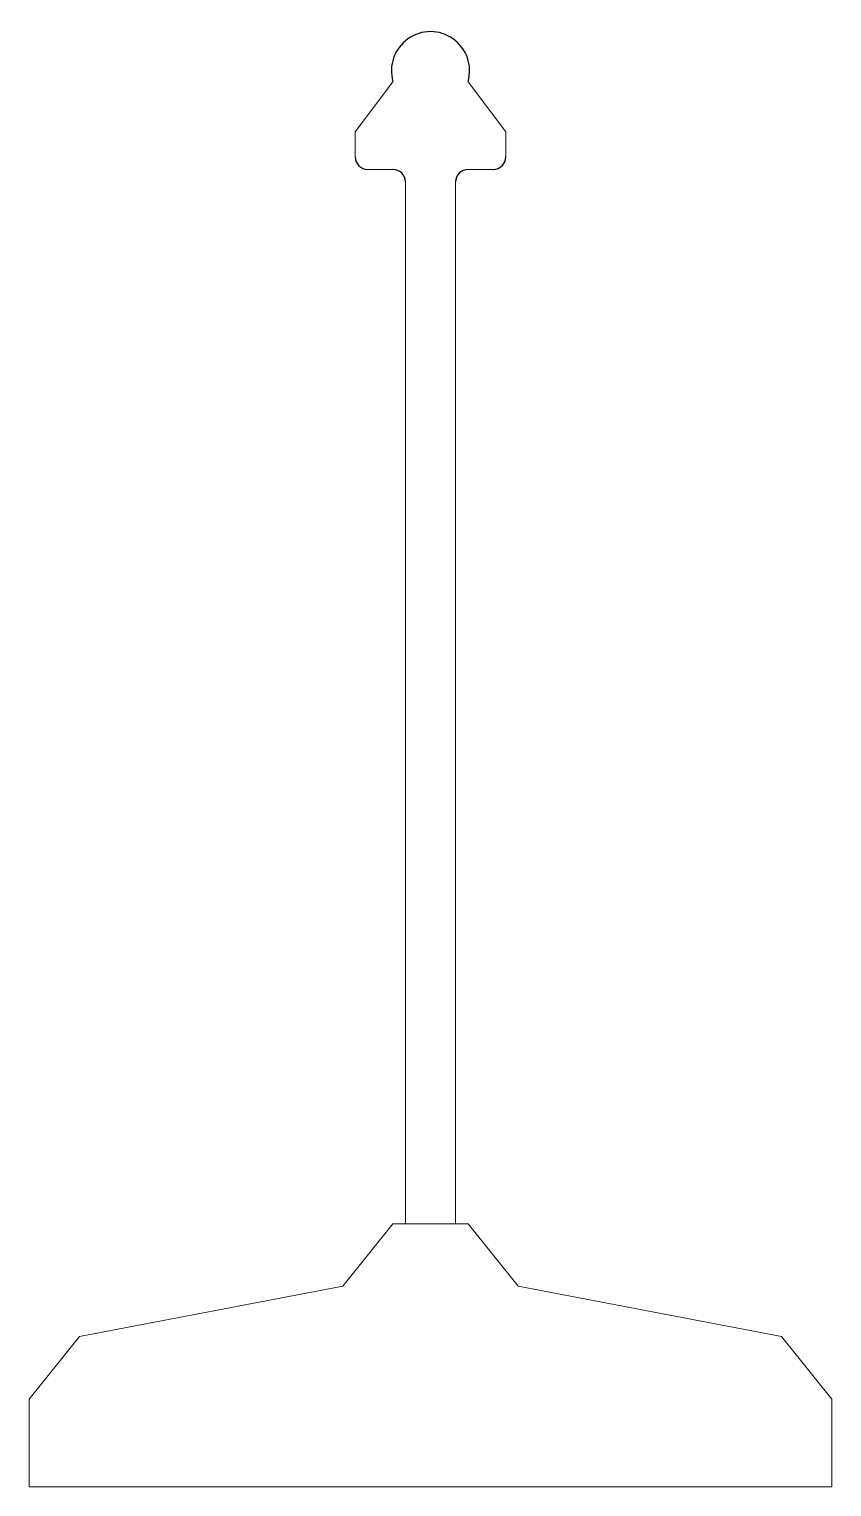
# Model space of a CAD drawing. Header units: metres. Extents: x -32 to 32, y 0 to 116.
import ezdxf

# ---------------------------------------------------------------- set-up
doc = ezdxf.new("R2010")
doc.units = ezdxf.units.M
doc.layers.add('A-DETL-GENF', color=92, linetype='Continuous', lineweight=18)

# ---------------------------------------------------------------- blocks, each defined once
blk = doc.blocks.new('47 Kalzip_alu-klip - h_116-695628-00_0 Basismaterialen')
at = {"layer": 'A-DETL-GENF'}
for p, q in [((-6, 108.12), (-3, 112.12)), ((3, 112.12), (6, 108.12)), ((-6, 106.12), (-6, 108.12)), ((6, 108.12), (6, 106.12)), ((-3, 105.12), (-5, 105.12)), ((5, 105.12), (3, 105.12)), ((-2, 21), (-2, 104.12)), ((2, 104.12), (2, 21)), ((-7, 16), (-3, 21)), ((-3, 21), (0, 21)), ((0, 21), (-2, 21)), ((0, 21), (3, 21)), ((2, 21), (0, 21)), ((3, 21), (7, 16)), ((-28, 12), (-7, 16)), ((7, 16), (28, 12)), ((-32, 7), (-28, 12)), ((28, 12), (32, 7)), ((-32, 0), (-32, 7)), ((32, 7), (32, 0)), ((0, 0), (-32, 0)), ((32, 0), (0, 0))]:
    blk.add_line(p, q, dxfattribs=at)
at = {"layer": 'A-DETL-GENF', "lineweight": 25}
for centre, radius, start, end in [((0, 113), 3.12, 343.7398, 196.2602), ((-5, 106.12), 1, 180, 270), ((5, 106.12), 1, 270, 0), ((-3, 104.12), 1, 360, 90), ((3, 104.12), 1, 90, 180)]:
    blk.add_arc(centre, radius, start, end, dxfattribs=at)

msp = doc.modelspace()

# ---------------------------------------------------------------- block references
msp.add_blockref('47 Kalzip_alu-klip - h_116-695628-00_0 Basismaterialen', (0, 0))

doc.saveas('drawing.dxf')
